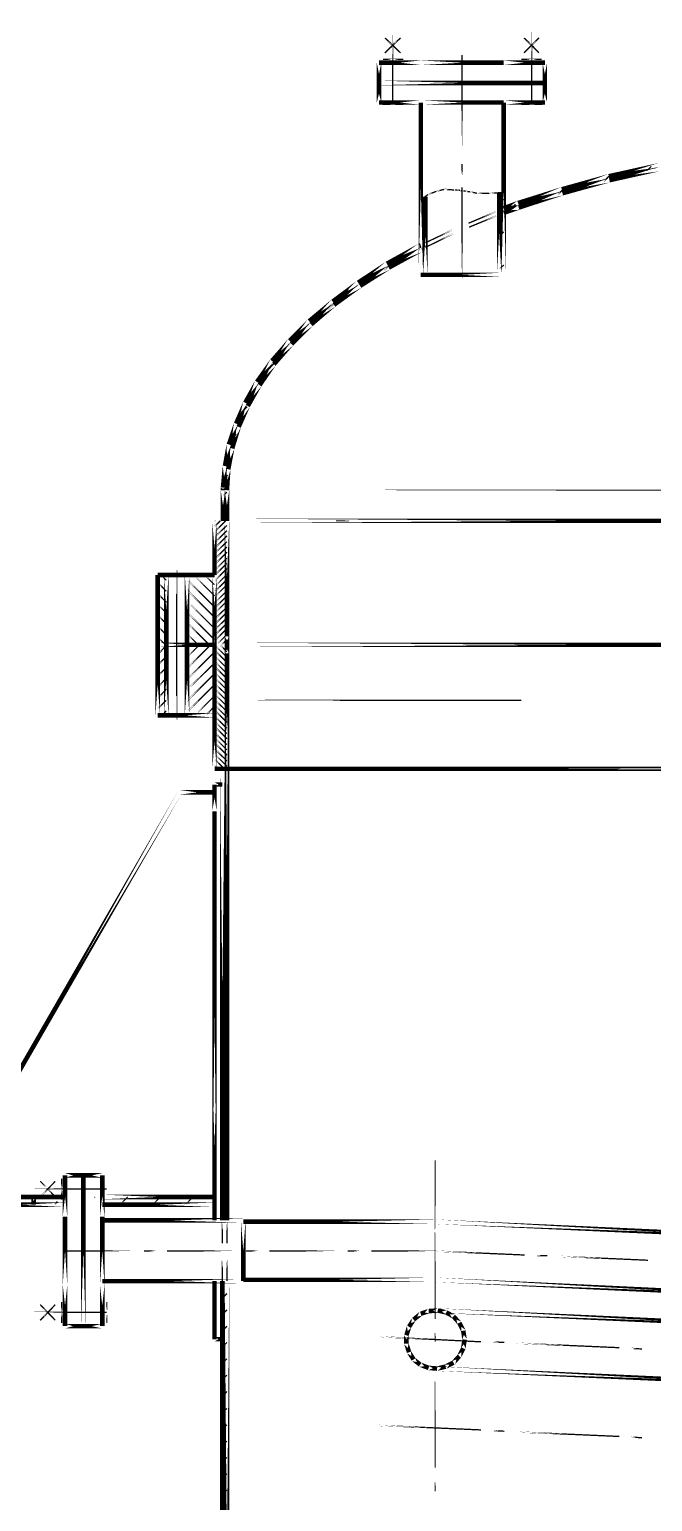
# Model space of a CAD drawing. Extents: x 0 to 359, y 1 to 652.
# Drawn here: x 120.4 to 201.2, y 346.8 to 537.8 of the extents above; entities that cross this region are included whole.
import ezdxf

# ---------------------------------------------------------------- set-up
doc = ezdxf.new("R2010")
doc.units = 0
doc.layers.add('C00-00-00-BLACK', color=7, linetype='CONTINUOUS')

msp = doc.modelspace()

# ---------------------------------------------------------------- linework, layer by layer
at = {"layer": 'C00-00-00-BLACK'}
for points, const_width in [([(166.455, 536.702), (168.487, 534.755), (166.455, 536.702)], 0.1693), ([(168.487, 536.702), (166.455, 534.755), (168.487, 536.702)], 0.1693), ([(167.301, 535.94), (166.455, 536.702), (167.301, 535.94)], 0.1693), ([(167.47, 537.718), (167.47, 528.066), (167.47, 537.718)], 0.1693), ([(167.64, 535.94), (168.487, 536.702), (167.64, 535.94)], 0.1693), ([(184.489, 536.702), (186.436, 534.755), (184.489, 536.702)], 0.1693), ([(186.436, 536.702), (184.489, 534.755), (186.436, 536.702)], 0.1693), ([(185.335, 535.94), (184.489, 536.702), (185.335, 535.94)], 0.1693), ([(185.505, 537.718), (185.505, 528.066), (185.505, 537.718)], 0.1693), ([(185.674, 535.94), (186.436, 536.702), (185.674, 535.94)], 0.1693), ([(167.64, 535.94), (166.455, 534.755), (167.64, 535.94)], 0.1693), ([(167.301, 535.94), (168.487, 534.755), (167.301, 535.94)], 0.1693), ([(185.674, 535.94), (184.489, 534.755), (185.674, 535.94)], 0.1693), ([(185.335, 535.94), (186.436, 534.755), (185.335, 535.94)], 0.1693), ([(171.111, 533.485), (165.693, 533.485), (171.111, 533.485)], 0.5927), ([(165.693, 533.485), (165.693, 530.606), (165.693, 533.485)], 0.5927), ([(167.47, 533.908), (166.201, 533.908), (167.47, 533.908)], 0.1693), ([(167.47, 533.908), (166.201, 533.908), (167.47, 533.908)], 0.1693), ([(167.47, 533.908), (168.825, 533.908), (167.47, 533.908)], 0.1693), ([(167.47, 533.908), (168.825, 533.908), (167.47, 533.908)], 0.1693), ([(167.47, 533.823), (167.47, 530.86), (167.47, 533.823)], 0.1693), ([(171.111, 533.485), (181.864, 533.485), (171.111, 533.485)], 0.5927), ([(176.445, 521.885), (176.445, 534.501), (176.445, 521.885)], 0.1693), ([(181.864, 533.485), (187.198, 533.485), (181.864, 533.485)], 0.5927), ([(185.505, 533.908), (184.15, 533.908), (185.505, 533.908)], 0.1693), ([(185.505, 533.908), (184.15, 533.908), (185.505, 533.908)], 0.1693), ([(185.505, 533.908), (186.775, 533.908), (185.505, 533.908)], 0.1693), ([(185.505, 533.908), (186.775, 533.908), (185.505, 533.908)], 0.1693), ([(185.505, 533.823), (185.505, 530.86), (185.505, 533.823)], 0.1693), ([(187.198, 533.485), (187.198, 530.606), (187.198, 533.485)], 0.5927), ([(165.693, 530.86), (187.198, 530.86), (165.693, 530.86)], 0.5927), ([(168.571, 530.86), (184.404, 530.86), (168.571, 530.86)], 0.5927), ([(165.693, 528.32), (165.693, 530.606), (165.693, 528.32)], 0.5927), ([(167.47, 527.981), (167.47, 530.86), (167.47, 527.981)], 0.1693), ([(185.505, 527.981), (185.505, 530.86), (185.505, 527.981)], 0.1693), ([(187.198, 528.32), (187.198, 530.606), (187.198, 528.32)], 0.5927), ([(171.111, 528.32), (165.693, 528.32), (171.111, 528.32)], 0.5927), ([(167.47, 528.066), (166.116, 528.066), (167.47, 528.066)], 0.1693), ([(167.47, 528.066), (168.825, 528.066), (167.47, 528.066)], 0.1693), ([(171.111, 505.968), (171.111, 528.32), (171.111, 505.968)], 0.5927), ([(171.111, 528.32), (181.864, 528.32), (171.111, 528.32)], 0.5927), ([(181.864, 505.968), (181.864, 528.32), (181.864, 505.968)], 0.5927), ([(181.864, 528.32), (187.198, 528.32), (181.864, 528.32)], 0.5927), ([(185.505, 528.066), (184.15, 528.066), (185.505, 528.066)], 0.1693), ([(185.505, 528.066), (186.859, 528.066), (185.505, 528.066)], 0.1693), ([(176.445, 518.837), (176.445, 520.361), (176.445, 518.837)], 0.1693), ([(202.015, 520.192), (195.495, 518.753), (202.015, 520.192)], 0.5927), ([(202.015, 519.684), (195.579, 518.245), (202.015, 519.684)], 0.5927), ([(197.612, 518.753), (198.289, 519.43), (197.612, 518.753)], 0.1693), ([(200.321, 519.345), (200.999, 520.023), (200.321, 519.345)], 0.1693), ([(195.495, 518.753), (189.399, 517.059), (195.495, 518.753)], 0.5927), ([(195.579, 518.245), (189.484, 516.551), (195.579, 518.245)], 0.5927), ([(191.855, 517.229), (192.617, 517.991), (191.855, 517.229)], 0.1693), ([(194.817, 518.075), (195.495, 518.753), (194.817, 518.075)], 0.1693), ([(171.111, 515.705), (172.043, 516.382), (171.111, 515.705)], 0.1693), ([(171.704, 505.968), (171.704, 516.128), (171.704, 505.968)], 0.5927), ([(172.043, 516.382), (173.144, 516.805), (172.043, 516.382)], 0.1693), ([(173.144, 516.805), (174.159, 517.059), (173.144, 516.805)], 0.1693), ([(174.159, 517.059), (175.43, 516.975), (174.159, 517.059)], 0.1693), ([(175.43, 516.975), (175.853, 516.975), (175.43, 516.975)], 0.1693), ([(175.853, 516.975), (176.022, 516.975), (175.853, 516.975)], 0.1693), ([(176.022, 516.975), (176.192, 516.89), (176.022, 516.975)], 0.1693), ([(176.192, 516.89), (176.529, 516.89), (176.192, 516.89)], 0.1693), ([(176.445, 504.698), (176.445, 517.313), (176.445, 504.698)], 0.1693), ([(176.529, 516.89), (176.954, 516.805), (176.529, 516.89)], 0.1693), ([(176.954, 516.805), (177.546, 516.721), (176.954, 516.805)], 0.1693), ([(177.546, 516.721), (178.393, 516.551), (177.546, 516.721)], 0.1693), ([(178.393, 516.551), (180.001, 516.551), (178.393, 516.551)], 0.1693), ([(180.001, 516.551), (181.694, 516.636), (180.001, 516.551)], 0.1693), ([(181.271, 505.968), (181.271, 516.636), (181.271, 505.968)], 0.5927), ([(181.271, 515.197), (181.864, 515.789), (181.271, 515.197)], 0.1693), ([(181.694, 516.636), (181.864, 516.721), (181.694, 516.636)], 0.1693), ([(189.399, 517.059), (183.727, 515.281), (189.399, 517.059)], 0.5927), ([(189.484, 516.551), (183.811, 514.689), (189.484, 516.551)], 0.5927), ([(185.758, 515.366), (186.606, 516.213), (185.758, 515.366)], 0.1693), ([(188.892, 516.382), (189.654, 517.144), (188.892, 516.382)], 0.1693), ([(171.111, 513.419), (171.704, 514.011), (171.111, 513.419)], 0.1693), ([(181.102, 514.265), (177.292, 512.657), (181.102, 514.265)], 0.1693), ([(181.271, 513.757), (177.377, 512.149), (181.271, 513.757)], 0.1693), ([(183.727, 515.281), (181.864, 514.604), (183.727, 515.281)], 0.5927), ([(183.811, 514.689), (181.864, 514.011), (183.811, 514.689)], 0.5927), ([(182.456, 514.265), (183.388, 515.112), (182.456, 514.265)], 0.1693), ([(175.43, 511.895), (171.704, 510.117), (175.43, 511.895)], 0.1693), ([(170.857, 509.693), (166.708, 507.407), (170.857, 509.693)], 0.5927), ([(170.857, 509.693), (171.111, 509.778), (170.857, 509.693)], 0.5927), ([(175.514, 511.387), (171.704, 509.524), (175.514, 511.387)], 0.1693), ([(181.271, 510.879), (181.864, 511.556), (181.271, 510.879)], 0.1693), ([(171.111, 509.185), (166.963, 506.899), (171.111, 509.185)], 0.5927), ([(171.111, 509.185), (171.704, 509.778), (171.111, 509.185)], 0.1693), ([(166.708, 507.407), (162.983, 504.952), (166.708, 507.407)], 0.5927), ([(166.963, 506.899), (163.237, 504.529), (166.963, 506.899)], 0.5927), ([(166.285, 506.476), (167.725, 507.915), (166.285, 506.476)], 0.1693), ([(181.864, 505.968), (171.111, 505.968), (181.864, 505.968)], 0.5927), ([(181.271, 506.645), (181.864, 507.238), (181.271, 506.645)], 0.1693), ([(162.983, 504.952), (159.682, 502.497), (162.983, 504.952)], 0.5927), ([(163.237, 504.529), (159.851, 502.073), (163.237, 504.529)], 0.5927), ([(159.682, 502.497), (156.633, 499.957), (159.682, 502.497)], 0.5927), ([(159.851, 502.073), (156.887, 499.533), (159.851, 502.073)], 0.5927), ([(158.919, 501.311), (161.713, 504.105), (158.919, 501.311)], 0.1693), ([(156.633, 499.957), (154.094, 497.417), (156.633, 499.957)], 0.5927), ([(156.887, 499.533), (154.347, 496.993), (156.887, 499.533)], 0.5927), ([(154.094, 497.417), (151.807, 494.792), (154.094, 497.417)], 0.5927), ([(154.347, 496.993), (152.061, 494.369), (154.347, 496.993)], 0.5927), ([(151.807, 494.792), (149.86, 492.083), (151.807, 494.792)], 0.5927), ([(152.061, 494.369), (150.199, 491.659), (152.061, 494.369)], 0.5927), ([(150.199, 492.506), (152.484, 494.877), (150.199, 492.506)], 0.1693), ([(149.86, 492.083), (148.336, 489.373), (149.86, 492.083)], 0.5927), ([(150.199, 491.659), (148.675, 488.95), (150.199, 491.659)], 0.5927), ([(148.336, 489.373), (147.151, 486.664), (148.336, 489.373)], 0.5927), ([(148.675, 488.95), (147.489, 486.241), (148.675, 488.95)], 0.5927), ([(147.574, 487.849), (148.59, 488.865), (147.574, 487.849)], 0.1693), ([(147.151, 486.664), (146.219, 483.955), (147.151, 486.664)], 0.5927), ([(146.389, 484.547), (147.151, 485.309), (146.389, 484.547)], 0.1693), ([(147.489, 486.241), (146.643, 483.447), (147.489, 486.241)], 0.5927), ([(146.219, 483.955), (145.711, 481.161), (146.219, 483.955)], 0.5927), ([(146.643, 483.447), (146.134, 480.737), (146.643, 483.447)], 0.5927), ([(145.711, 481.161), (145.457, 478.367), (145.711, 481.161)], 0.5927), ([(145.796, 481.753), (146.389, 482.431), (145.796, 481.753)], 0.1693), ([(145.542, 479.383), (146.05, 479.975), (145.542, 479.383)], 0.1693), ([(146.134, 480.737), (145.966, 478.028), (146.134, 480.737)], 0.5927), ([(145.457, 478.367), (145.457, 478.028), (145.457, 478.367)], 0.5927), ([(145.457, 478.028), (145.457, 474.049), (145.457, 478.028)], 0.5927), ([(145.457, 477.266), (145.966, 477.774), (145.457, 477.266)], 0.1693), ([(145.966, 478.028), (145.966, 474.049), (145.966, 478.028)], 0.5927), ([(145.966, 478.028), (232.749, 478.028), (145.966, 478.028)], 0.1693), ([(145.457, 475.149), (145.966, 475.657), (145.457, 475.149)], 0.1693), ([(144.356, 474.049), (235.966, 474.049), (144.356, 474.049)], 0.5927), ([(144.356, 474.049), (144.356, 467.021), (144.356, 474.049)], 0.5927), ([(144.356, 472.609), (145.796, 474.049), (144.356, 472.609)], 0.1693), ([(144.356, 473.287), (145.118, 474.049), (144.356, 473.287)], 0.1693), ([(144.356, 474.049), (144.442, 474.049), (144.356, 474.049)], 0.1693), ([(144.949, 474.049), (232.749, 474.049), (144.949, 474.049)], 0.5927), ([(145.966, 474.049), (145.966, 383.286), (145.966, 474.049)], 0.5927), ([(145.966, 474.049), (145.966, 459.063), (145.966, 474.049)], 0.5927), ([(162.391, 474.049), (160.105, 474.049), (162.391, 474.049)], 0.1693), ([(144.356, 471.932), (145.966, 473.456), (144.356, 471.932)], 0.1693), ([(144.356, 471.17), (145.966, 472.779), (144.356, 471.17)], 0.1693), ([(144.356, 470.493), (145.966, 472.101), (144.356, 470.493)], 0.1693), ([(144.356, 469.815), (145.966, 471.339), (144.356, 469.815)], 0.1693), ([(144.356, 469.053), (145.966, 470.662), (144.356, 469.053)], 0.1693), ([(144.356, 468.376), (145.966, 469.985), (144.356, 468.376)], 0.1693), ([(139.446, 469.053), (139.446, 457.031), (139.446, 469.053)], 0.1693), ([(144.356, 467.614), (145.966, 469.223), (144.356, 467.614)], 0.1693), ([(144.356, 466.937), (145.966, 468.545), (144.356, 466.937)], 0.1693), ([(144.356, 466.259), (145.966, 467.868), (144.356, 466.259)], 0.1693), ([(144.356, 467.021), (136.991, 467.021), (144.356, 467.021)], 0.5927), ([(136.991, 467.021), (136.991, 459.063), (136.991, 467.021)], 0.5927), ([(136.991, 467.021), (144.356, 467.021), (136.991, 467.021)], 0.5927), ([(136.991, 448.818), (136.991, 467.021), (136.991, 448.818)], 0.5927), ([(136.991, 466.09), (138.092, 464.905), (136.991, 466.09)], 0.1693), ([(137.414, 467.021), (138.092, 466.344), (137.414, 467.021)], 0.1693), ([(138.092, 467.021), (138.092, 457.962), (138.092, 467.021)], 0.5927), ([(140.801, 467.021), (140.801, 457.962), (140.801, 467.021)], 0.5927), ([(140.801, 466.429), (144.356, 462.873), (140.801, 466.429)], 0.1693), ([(141.647, 467.021), (144.356, 464.312), (141.647, 467.021)], 0.1693), ([(143.087, 467.021), (144.356, 465.751), (143.087, 467.021)], 0.1693), ([(144.356, 467.021), (144.356, 459.063), (144.356, 467.021)], 0.5927), ([(144.356, 467.021), (144.356, 448.818), (144.356, 467.021)], 0.5927), ([(144.356, 465.497), (145.966, 467.106), (144.356, 465.497)], 0.1693), ([(144.356, 464.82), (145.966, 466.429), (144.356, 464.82)], 0.1693), ([(136.991, 464.651), (138.092, 463.465), (136.991, 464.651)], 0.1693), ([(140.801, 465.074), (144.356, 461.518), (140.801, 465.074)], 0.1693), ([(144.356, 464.143), (145.966, 465.751), (144.356, 464.143)], 0.1693), ([(144.356, 463.381), (145.966, 464.989), (144.356, 463.381)], 0.1693), ([(144.356, 462.703), (145.966, 464.312), (144.356, 462.703)], 0.1693), ([(136.991, 463.211), (138.092, 462.111), (136.991, 463.211)], 0.1693), ([(140.801, 463.635), (144.356, 460.079), (140.801, 463.635)], 0.1693), ([(140.801, 462.195), (144.356, 458.639), (140.801, 462.195)], 0.1693), ([(144.356, 462.026), (145.966, 463.635), (144.356, 462.026)], 0.1693), ([(144.356, 461.264), (145.966, 462.873), (144.356, 461.264)], 0.1693), ([(144.356, 460.587), (145.966, 462.195), (144.356, 460.587)], 0.1693), ([(136.991, 461.857), (138.092, 460.671), (136.991, 461.857)], 0.1693), ([(136.991, 460.417), (138.092, 459.232), (136.991, 460.417)], 0.1693), ([(140.801, 460.841), (143.68, 457.962), (140.801, 460.841)], 0.1693), ([(144.356, 459.909), (145.966, 461.433), (144.356, 459.909)], 0.1693), ([(144.356, 459.147), (145.966, 460.756), (144.356, 459.147)], 0.1693), ([(136.991, 458.978), (138.006, 457.962), (136.991, 458.978)], 0.1693), ([(139.446, 446.871), (139.446, 458.809), (139.446, 446.871)], 0.1693), ([(140.801, 459.401), (142.24, 457.962), (140.801, 459.401)], 0.1693), ([(144.356, 458.47), (145.966, 460.079), (144.356, 458.47)], 0.1693), ([(144.611, 457.962), (145.966, 459.317), (144.611, 457.962)], 0.1693), ([(145.288, 457.962), (145.966, 458.639), (145.288, 457.962)], 0.1693), ([(145.966, 459.063), (145.966, 457.877), (145.966, 459.063)], 0.5927), ([(136.991, 457.962), (144.356, 457.962), (136.991, 457.962)], 0.5927), ([(136.991, 448.818), (136.991, 457.962), (136.991, 448.818)], 0.5927), ([(136.991, 448.818), (136.991, 456.861), (136.991, 448.818)], 0.5927), ([(136.991, 456.692), (138.092, 457.877), (136.991, 456.692)], 0.1693), ([(136.991, 455.337), (138.092, 456.438), (136.991, 455.337)], 0.1693), ([(138.092, 448.818), (138.092, 457.962), (138.092, 448.818)], 0.5927), ([(140.801, 448.818), (140.801, 457.962), (140.801, 448.818)], 0.5927), ([(140.801, 454.914), (143.849, 457.962), (140.801, 454.914)], 0.1693), ([(140.801, 456.353), (142.409, 457.962), (140.801, 456.353)], 0.1693), ([(140.801, 457.708), (141.055, 457.962), (140.801, 457.708)], 0.1693), ([(140.801, 457.962), (140.885, 457.962), (140.801, 457.962)], 0.1693), ([(140.801, 453.475), (144.356, 457.031), (140.801, 453.475)], 0.1693), ([(144.356, 457.962), (144.356, 448.818), (144.356, 457.962)], 0.5927), ([(144.356, 457.962), (235.966, 457.962), (144.356, 457.962)], 0.5927), ([(144.356, 448.818), (144.356, 456.861), (144.356, 448.818)], 0.5927), ([(144.356, 457.962), (145.966, 456.353), (144.356, 457.962)], 0.1693), ([(144.356, 457.285), (145.966, 455.676), (144.356, 457.285)], 0.1693), ([(144.356, 456.523), (145.966, 454.914), (144.356, 456.523)], 0.1693), ([(145.118, 457.962), (145.966, 457.031), (145.118, 457.962)], 0.1693), ([(145.966, 456.861), (145.966, 457.877), (145.966, 456.861)], 0.5927), ([(145.966, 441.875), (145.966, 456.861), (145.966, 441.875)], 0.5927), ([(145.796, 457.962), (145.966, 457.793), (145.796, 457.962)], 0.1693), ([(136.991, 453.898), (138.092, 454.999), (136.991, 453.898)], 0.1693), ([(140.801, 452.12), (144.356, 455.591), (140.801, 452.12)], 0.1693), ([(144.356, 455.845), (145.966, 454.237), (144.356, 455.845)], 0.1693), ([(144.356, 455.168), (145.966, 453.559), (144.356, 455.168)], 0.1693), ([(136.991, 452.459), (138.092, 453.644), (136.991, 452.459)], 0.1693), ([(140.801, 450.681), (144.356, 454.237), (140.801, 450.681)], 0.1693), ([(140.801, 449.241), (144.356, 452.797), (140.801, 449.241)], 0.1693), ([(144.356, 454.406), (145.966, 452.797), (144.356, 454.406)], 0.1693), ([(144.356, 453.729), (145.966, 452.12), (144.356, 453.729)], 0.1693), ([(144.356, 452.967), (145.966, 451.443), (144.356, 452.967)], 0.1693), ([(136.991, 451.019), (138.092, 452.205), (136.991, 451.019)], 0.1693), ([(136.991, 449.665), (138.092, 450.765), (136.991, 449.665)], 0.1693), ([(141.817, 448.818), (144.356, 451.358), (141.817, 448.818)], 0.1693), ([(144.356, 452.289), (145.966, 450.681), (144.356, 452.289)], 0.1693), ([(144.356, 451.612), (145.966, 450.003), (144.356, 451.612)], 0.1693), ([(144.356, 450.85), (145.966, 449.326), (144.356, 450.85)], 0.1693), ([(145.966, 450.765), (184.15, 450.765), (145.966, 450.765)], 0.1693), ([(144.356, 448.818), (136.991, 448.818), (144.356, 448.818)], 0.5927), ([(144.356, 448.818), (136.991, 448.818), (144.356, 448.818)], 0.5927), ([(144.356, 448.818), (136.991, 448.818), (144.356, 448.818)], 0.5927), ([(137.583, 448.818), (138.092, 449.411), (137.583, 448.818)], 0.1693), ([(143.255, 448.818), (144.356, 450.003), (143.255, 448.818)], 0.1693), ([(144.356, 441.875), (144.356, 448.818), (144.356, 441.875)], 0.5927), ([(144.356, 450.173), (145.966, 448.564), (144.356, 450.173)], 0.1693), ([(144.356, 449.495), (145.966, 447.887), (144.356, 449.495)], 0.1693), ([(144.356, 448.733), (145.966, 447.125), (144.356, 448.733)], 0.1693), ([(144.356, 448.056), (145.966, 446.447), (144.356, 448.056)], 0.1693), ([(144.356, 447.379), (145.966, 445.77), (144.356, 447.379)], 0.1693), ([(144.356, 446.617), (145.966, 445.008), (144.356, 446.617)], 0.1693), ([(144.356, 445.939), (145.966, 444.331), (144.356, 445.939)], 0.1693), ([(144.356, 445.262), (145.966, 443.653), (144.356, 445.262)], 0.1693), ([(144.356, 444.5), (145.966, 442.891), (144.356, 444.5)], 0.1693), ([(144.356, 443.823), (145.966, 442.214), (144.356, 443.823)], 0.1693), ([(144.356, 443.145), (145.627, 441.875), (144.356, 443.145)], 0.1693), ([(235.966, 441.875), (144.356, 441.875), (235.966, 441.875)], 0.5927), ([(144.356, 442.383), (144.949, 441.875), (144.356, 442.383)], 0.1693), ([(145.372, 441.875), (145.372, 383.286), (145.372, 441.875)], 0.5927), ([(144.356, 436.372), (144.356, 439.843), (144.356, 436.372)], 0.5927), ([(144.356, 439.843), (145.372, 439.843), (144.356, 439.843)], 0.5927), ([(139.869, 438.827), (113.707, 393.446), (139.869, 438.827)], 0.5927), ([(139.869, 438.827), (144.356, 438.827), (139.869, 438.827)], 0.5927), ([(144.356, 383.286), (144.356, 436.372), (144.356, 383.286)], 0.5927), ([(145.966, 407.755), (145.966, 413.597), (145.966, 407.755)], 0.1693), ([(144.356, 402.759), (144.356, 383.286), (144.356, 402.759)], 0.5927), ([(172.974, 379.307), (172.974, 391.075), (172.974, 379.307)], 0.1693), ([(121.751, 386.334), (123.698, 388.366), (121.751, 386.334)], 0.1693), ([(122.597, 387.519), (121.751, 388.366), (122.597, 387.519)], 0.1693), ([(124.544, 387.35), (124.544, 388.705), (124.544, 387.35)], 0.1693), ([(124.967, 383.794), (124.967, 389.128), (124.967, 383.794)], 0.5927), ([(124.967, 389.128), (127.084, 389.128), (124.967, 389.128)], 0.5927), ([(129.795, 389.128), (127.084, 389.128), (129.795, 389.128)], 0.5927), ([(127.339, 369.57), (127.339, 389.128), (127.339, 369.57)], 0.5927), ([(129.795, 383.794), (129.795, 389.128), (129.795, 383.794)], 0.5927), ([(113.707, 386.334), (124.967, 386.334), (113.707, 386.334)], 0.5927), ([(120.904, 386.334), (120.904, 385.318), (120.904, 386.334)], 0.5927), ([(120.734, 387.35), (130.387, 387.35), (120.734, 387.35)], 0.1693), ([(122.597, 387.519), (123.698, 386.334), (122.597, 387.519)], 0.1693), ([(123.613, 385.318), (123.952, 385.741), (123.613, 385.318)], 0.1693), ([(124.544, 387.35), (124.544, 385.995), (124.544, 387.35)], 0.1693), ([(124.714, 387.35), (127.339, 387.35), (124.714, 387.35)], 0.1693), ([(127.339, 372.703), (127.339, 385.995), (127.339, 372.703)], 0.5927), ([(130.048, 387.35), (127.339, 387.35), (130.048, 387.35)], 0.1693), ([(128.778, 386.249), (128.863, 386.334), (128.778, 386.249)], 0.1693), ([(129.795, 386.334), (144.356, 386.334), (129.795, 386.334)], 0.5927), ([(132.079, 385.318), (133.096, 386.334), (132.079, 385.318)], 0.1693), ([(136.313, 385.318), (137.33, 386.334), (136.313, 385.318)], 0.1693), ([(140.546, 385.318), (141.563, 386.334), (140.546, 385.318)], 0.1693), ([(124.967, 385.318), (113.707, 385.318), (124.967, 385.318)], 0.5927), ([(124.967, 374.904), (124.967, 383.794), (124.967, 374.904)], 0.5927), ([(144.356, 385.318), (129.795, 385.318), (144.356, 385.318)], 0.5927), ([(129.795, 374.904), (129.795, 383.794), (129.795, 374.904)], 0.5927), ([(172.974, 385.403), (172.974, 370.501), (172.974, 385.403)], 0.1693), ([(148.083, 383.286), (129.795, 383.286), (148.083, 383.286)], 0.5927), ([(145.372, 383.286), (145.372, 380.323), (145.372, 383.286)], 0.1693), ([(145.966, 383.286), (145.966, 380.323), (145.966, 383.286)], 0.1693), ([(148.083, 383.286), (148.083, 375.412), (148.083, 383.286)], 0.5927), ([(172.974, 383.117), (148.083, 383.117), (172.974, 383.117)], 0.5927), ([(172.974, 383.117), (232.749, 380.407), (172.974, 383.117)], 0.5927), ([(133.689, 379.307), (124.967, 379.307), (133.689, 379.307)], 0.1693), ([(136.737, 379.307), (135.213, 379.307), (136.737, 379.307)], 0.1693), ([(146.896, 379.307), (138.176, 379.307), (146.896, 379.307)], 0.1693), ([(145.372, 378.375), (145.372, 375.412), (145.372, 378.375)], 0.1693), ([(145.966, 378.375), (145.966, 375.412), (145.966, 378.375)], 0.1693), ([(149.944, 379.307), (148.42, 379.307), (149.944, 379.307)], 0.1693), ([(160.189, 379.307), (151.468, 379.307), (160.189, 379.307)], 0.1693), ([(163.153, 379.307), (161.629, 379.307), (163.153, 379.307)], 0.1693), ([(173.397, 379.307), (164.677, 379.307), (173.397, 379.307)], 0.1693), ([(172.974, 379.307), (184.573, 378.799), (172.974, 379.307)], 0.1693), ([(186.013, 378.714), (187.537, 378.714), (186.013, 378.714)], 0.1693), ([(189.061, 378.629), (200.575, 378.121), (189.061, 378.629)], 0.1693), ([(124.967, 374.904), (124.967, 369.57), (124.967, 374.904)], 0.5927), ([(148.083, 375.412), (129.795, 375.412), (148.083, 375.412)], 0.5927), ([(129.795, 374.904), (129.795, 369.57), (129.795, 374.904)], 0.5927), ([(144.356, 375.412), (144.356, 367.877), (144.356, 375.412)], 0.5927), ([(144.356, 367.877), (144.356, 375.412), (144.356, 367.877)], 0.5927), ([(145.372, 304.038), (145.372, 375.412), (145.372, 304.038)], 0.5927), ([(145.966, 375.412), (145.966, 304.038), (145.966, 375.412)], 0.5927), ([(172.974, 375.581), (148.083, 375.581), (172.974, 375.581)], 0.5927), ([(172.974, 375.581), (232.749, 372.787), (172.974, 375.581)], 0.5927), ([(121.751, 370.332), (123.698, 372.364), (121.751, 370.332)], 0.1693), ([(122.597, 371.517), (121.751, 372.364), (122.597, 371.517)], 0.1693), ([(121.751, 372.364), (123.698, 370.332), (121.751, 372.364)], 0.1693), ([(122.597, 371.179), (123.698, 372.364), (122.597, 371.179)], 0.1693), ([(124.544, 371.348), (124.544, 372.703), (124.544, 371.348)], 0.1693), ([(124.544, 371.348), (124.544, 372.703), (124.544, 371.348)], 0.1693), ([(130.387, 371.348), (130.387, 372.703), (130.387, 371.348)], 0.1693), ([(145.372, 373.211), (145.966, 373.803), (145.372, 373.211)], 0.1693), ([(120.734, 371.348), (130.387, 371.348), (120.734, 371.348)], 0.1693), ([(120.734, 371.348), (130.387, 371.348), (120.734, 371.348)], 0.1693), ([(122.597, 371.179), (121.751, 370.332), (122.597, 371.179)], 0.1693), ([(122.597, 371.517), (123.698, 370.332), (122.597, 371.517)], 0.1693), ([(124.544, 371.348), (124.544, 369.993), (124.544, 371.348)], 0.1693), ([(124.544, 371.348), (124.544, 369.993), (124.544, 371.348)], 0.1693), ([(124.714, 371.348), (127.339, 371.348), (124.714, 371.348)], 0.1693), ([(130.048, 371.348), (127.339, 371.348), (130.048, 371.348)], 0.1693), ([(130.387, 371.348), (130.387, 369.993), (130.387, 371.348)], 0.1693), ([(145.372, 371.094), (145.966, 371.687), (145.372, 371.094)], 0.1693), ([(170.179, 370.417), (169.587, 369.485), (170.179, 370.417)], 0.5927), ([(171.111, 371.179), (170.179, 370.417), (171.111, 371.179)], 0.5927), ([(172.128, 371.517), (171.111, 371.179), (172.128, 371.517)], 0.5927), ([(173.313, 371.602), (172.128, 371.517), (173.313, 371.602)], 0.5927), ([(172.974, 371.602), (232.749, 368.893), (172.974, 371.602)], 0.5927), ([(174.413, 371.348), (173.313, 371.602), (174.413, 371.348)], 0.5927), ([(175.344, 370.84), (174.413, 371.348), (175.344, 370.84)], 0.5927), ([(176.106, 369.993), (175.344, 370.84), (176.106, 369.993)], 0.5927), ([(124.967, 369.57), (127.084, 369.57), (124.967, 369.57)], 0.5927), ([(129.795, 369.57), (127.084, 369.57), (129.795, 369.57)], 0.5927), ([(145.372, 368.977), (145.966, 369.57), (145.372, 368.977)], 0.1693), ([(169.587, 369.485), (169.249, 368.385), (169.587, 369.485)], 0.5927), ([(169.249, 368.385), (169.249, 367.284), (169.249, 368.385)], 0.5927), ([(172.974, 369.062), (172.974, 367.538), (172.974, 369.062)], 0.1693), ([(176.615, 368.977), (176.106, 369.993), (176.615, 368.977)], 0.5927), ([(176.784, 367.877), (176.615, 368.977), (176.784, 367.877)], 0.5927), ([(144.356, 367.877), (145.372, 367.877), (144.356, 367.877)], 0.5927), ([(145.372, 366.861), (145.966, 367.453), (145.372, 366.861)], 0.1693), ([(165.439, 368.215), (178.901, 367.538), (165.439, 368.215)], 0.1693), ([(169.249, 367.284), (169.587, 366.183), (169.249, 367.284)], 0.5927), ([(176.106, 365.675), (176.615, 366.691), (176.106, 365.675)], 0.5927), ([(176.615, 366.691), (176.784, 367.792), (176.615, 366.691)], 0.5927), ([(176.784, 367.792), (176.784, 367.877), (176.784, 367.792)], 0.5927), ([(180.425, 367.538), (181.949, 367.453), (180.425, 367.538)], 0.1693), ([(183.388, 367.369), (196.85, 366.776), (183.388, 367.369)], 0.1693), ([(198.374, 366.691), (199.813, 366.607), (198.374, 366.691)], 0.1693), ([(145.372, 364.744), (145.966, 365.337), (145.372, 364.744)], 0.1693), ([(169.587, 366.183), (170.179, 365.252), (169.587, 366.183)], 0.5927), ([(170.179, 365.252), (171.027, 364.575), (170.179, 365.252)], 0.5927), ([(171.027, 364.575), (172.128, 364.151), (171.027, 364.575)], 0.5927), ([(172.974, 366.014), (172.974, 351.197), (172.974, 366.014)], 0.1693), ([(174.329, 364.321), (175.344, 364.829), (174.329, 364.321)], 0.5927), ([(175.344, 364.829), (176.106, 365.675), (175.344, 364.829)], 0.5927), ([(145.372, 362.627), (145.966, 363.22), (145.372, 362.627)], 0.1693), ([(172.128, 364.151), (173.228, 364.067), (172.128, 364.151)], 0.5927), ([(172.974, 364.067), (232.749, 361.357), (172.974, 364.067)], 0.5927), ([(173.228, 364.067), (174.329, 364.321), (173.228, 364.067)], 0.5927), ([(145.372, 360.426), (145.966, 361.103), (145.372, 360.426)], 0.1693), ([(145.372, 358.309), (145.966, 358.902), (145.372, 358.309)], 0.1693), ([(145.372, 356.193), (145.966, 356.785), (145.372, 356.193)], 0.1693), ([(165.439, 356.701), (178.901, 356.108), (165.439, 356.701)], 0.1693), ([(180.425, 356.023), (181.949, 355.939), (180.425, 356.023)], 0.1693), ([(183.388, 355.854), (196.85, 355.261), (183.388, 355.854)], 0.1693), ([(198.374, 355.177), (199.813, 355.092), (198.374, 355.177)], 0.1693), ([(145.372, 354.076), (145.966, 354.669), (145.372, 354.076)], 0.1693), ([(145.372, 351.959), (145.966, 352.552), (145.372, 351.959)], 0.1693), ([(145.372, 349.843), (145.966, 350.435), (145.372, 349.843)], 0.1693), ([(172.974, 349.673), (172.974, 348.149), (172.974, 349.673)], 0.1693), ([(145.372, 347.726), (145.966, 348.318), (145.372, 347.726)], 0.1693)]:
    msp.add_lwpolyline(points, close=True, dxfattribs=dict(at, const_width=const_width))

doc.saveas('drawing.dxf')
